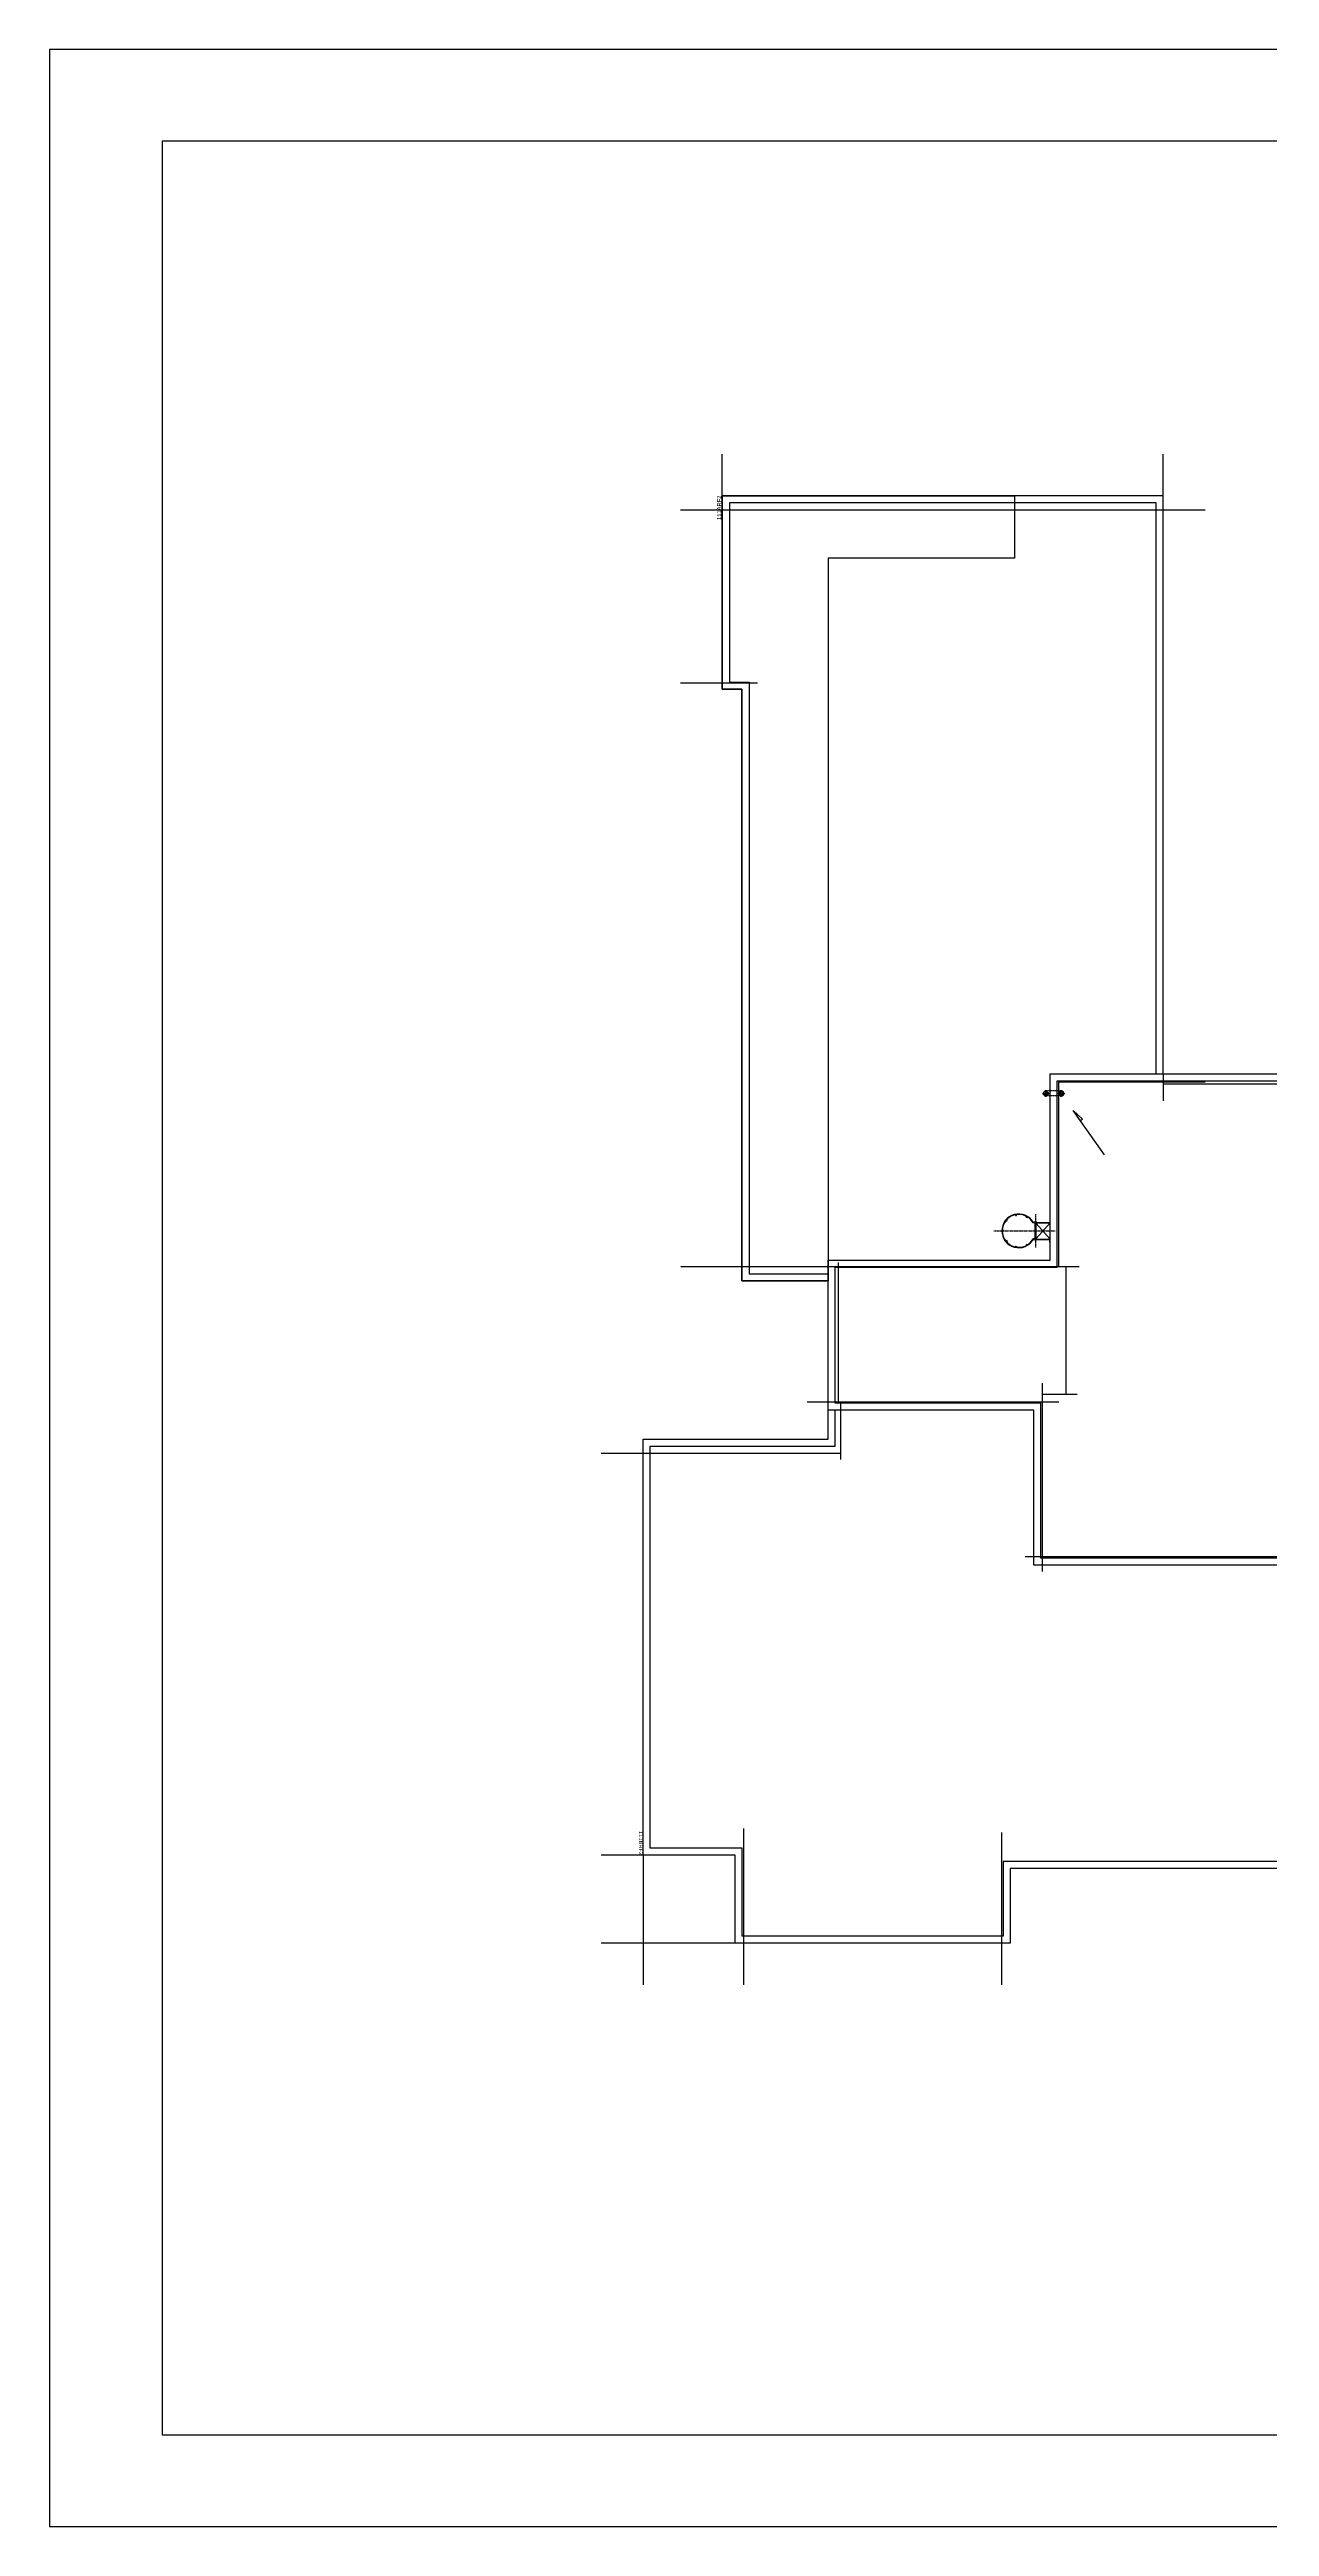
# Model space of a CAD drawing. Header units: millimetres. Extents: x 18456 to 179493, y -203649 to 469211.
# Drawn here: x 95393 to 124632, y 409811 to 469211 of the extents above; entities that cross this region are included whole.
import ezdxf

# ---------------------------------------------------------------- set-up
doc = ezdxf.new("R2010")
doc.units = ezdxf.units.MM
for name, pattern in [('X-평면도(기본형)$0$CEN', [52.5, 50, -1, 0.5, -1]), ('X-평면도(기본형)$0$CENN', [6.3, 4, -1, 0.3, -1]), ('X-평면도(기본형)$0$HID', [2.8, 1.8, -1])]:
    doc.linetypes.add(name, pattern=pattern)
for name, color, linetype, true_color in [('X-평면도(기본형)$0$7RF', 7, 'Continuous', 0x000000), ('X-평면도(기본형)$0$8ELE', 9, 'Continuous', 0x808080), ('X-평면도(기본형)$0$8RF', 9, 'Continuous', 0x808080), ('X-평면도(기본형)$0$A-ELE8', 9, 'Continuous', 0x808080), ('X-평면도(기본형)$0$CEN', 1, 'X-평면도(기본형)$0$CEN', 0xff0000), ('X-평면도(기본형)$0$DEFPOINTS-1', 7, 'Continuous', 0x262f4c), ('X-평면도(기본형)$0$DEFTXT', 7, 'Continuous', 0x7fdfff), ('X-평면도(기본형)$0$DFM', 7, 'Continuous', 0x000000), ('X-평면도(기본형)$0$M_1', 4, 'Continuous', 0x00ffff), ('X-평면도(기본형)$0$M_2', 7, 'Continuous', 0xc0c0c0)]:
    doc.layers.add(name, color=color, linetype=linetype, true_color=true_color)
doc.styles.add('맑은 고딕 Regular', font='')
doc.styles.get('맑은 고딕 Regular').set_extended_font_data('M+39D80 怨좊뵓')

# ---------------------------------------------------------------- blocks, each defined once
blk = doc.blocks.new('X-평면도(기본형)$0$우수관_100A')
at = {"layer": 'X-평면도(기본형)$0$M_1'}
for p, q in [((0, -83), (0, 82)), ((0, 60), (0, 60, 5)), ((0, 50), (0, 50, 4)), ((1, 60, 5), (1, 60)), ((1, 50, 4), (1, 50)), ((82, 0), (-83, 0)), ((0, -50), (0, -50, 4)), ((0, -60), (0, -60, 5))]:
    blk.add_line(p, q, dxfattribs=at)
at = {"layer": 'X-평면도(기본형)$0$M_1', "extrusion": (0, 0, -1)}
for centre, radius in [((0, 0), 60), ((0, 0, -2), 60), ((0, 0), 50), ((0, 0, -2), 50)]:
    blk.add_arc(centre, radius, 90.79999, 90, dxfattribs=at)
at = {"layer": 'X-평면도(기본형)$0$M_1'}
for centre, radius in [((0, 0, 5), 60), ((0, 0, 4), 50)]:
    blk.add_arc(centre, radius, 90, 89.20001, dxfattribs=at)
at = {"layer": 'X-평면도(기본형)$0$DEFPOINTS-1', "attachment_point": 5, "style": '맑은 고딕 Regular'}
for s, insert, char_height, width in [('RD', (0, 25), 30, 159.13), ('ø100', (0, -19), 20, 161.74)]:
    blk.add_mtext(s, dxfattribs=dict(at, insert=insert, char_height=char_height, width=width))
blk = doc.blocks.new('X-평면도(기본형)$0$안전사다리')
at = {"layer": 'X-평면도(기본형)$0$8ELE'}
for p, q in [((-275, -8), (-275, 0)), ((-196, -324), (-196, 0)), ((-196, 0), (180, -333)), ((196, 0), (-180, -333)), ((196, -324), (196, 0)), ((275, -8), (275, 0)), ((-349, -565), (-335, -540)), ((-332, -575), (-349, -565)), ((-318, -550), (-335, -540)), ((-332, -575), (-318, -550)), ((-275, -8), (-204, -8)), ((-208, -402), (-208, -375)), ((-204, -324), (-204, -8)), ((-193, -375), (-193, -405)), ((-177, -337), (177, -337)), ((-177, -363), (177, -363)), ((193, -375), (193, -405)), ((204, -324), (204, -8)), ((275, -8), (204, -8)), ((208, -402), (208, -375)), ((318, -550), (335, -540)), ((332, -575), (318, -550)), ((332, -575), (349, -565)), ((349, -565), (335, -540)), ((-372, -801), (-392, -804)), ((-386, -833), (-392, -804)), ((-367, -830), (-386, -833)), ((-367, -830), (-372, -801)), ((-253, -1028), (-265, -1043)), ((-243, -1062), (-265, -1043)), ((-230, -1047), (-253, -1028)), ((-230, -1047), (-243, -1062)), ((15, -1125), (-15, -1125)), ((-15, -1125), (-15, -1145)), ((15, -1145), (-15, -1145)), ((15, -1125), (15, -1145)), ((230, -1047), (253, -1028)), ((230, -1047), (243, -1062)), ((243, -1062), (265, -1043)), ((253, -1028), (265, -1043)), ((367, -830), (372, -801)), ((367, -830), (386, -833)), ((372, -801), (392, -804)), ((386, -833), (392, -804))]:
    blk.add_line(p, q, dxfattribs=at)
at = {"layer": 'X-평면도(기본형)$0$8ELE', "linetype": 'X-평면도(기본형)$0$CENN'}
for p, q in [((0, -1350), (0, 125)), ((-400, -350), (400, -350))]:
    blk.add_line(p, q, dxfattribs=at)
at = {"layer": 'X-평면도(기본형)$0$8ELE'}
for centre in [(-200, -350), (200, -350)]:
    blk.add_circle(centre, 26.4, dxfattribs=at)
for radius, start, end in [(405, 120.83173, 59.16827), (395, 119.2427, 60.7573)]:
    blk.add_arc((0, -750), radius, start, end, dxfattribs=at)

msp = doc.modelspace()

# ---------------------------------------------------------------- linework, layer by layer
for p, q in [((111518, 458511), (118518, 458511)), ((111518, 453871), (111518, 458511)), ((118518, 458511), (118518, 457011)), ((114053, 457011), (114053, 439681)), ((118518, 457011), (114053, 457011)), ((111988, 453871), (111518, 453871)), ((111988, 439681), (111988, 453871)), ((114053, 439681), (111988, 439681))]:
    msp.add_line(p, q)
at = {"layer": 'X-평면도(기본형)$0$7RF'}
for points in [[(126873, 432861), (118983, 432861), (118983, 436581), (114053, 436581), (114053, 440181), (119373, 440181), (119373, 444646), (126873, 444646)], [(126703, 433031), (119153, 433031), (119153, 436751), (114223, 436751), (114223, 440011), (119543, 440011), (119543, 444476), (126703, 444476)]]:
    msp.add_lwpolyline(points, close=True, dxfattribs=at)
at = {"layer": 'X-평면도(기본형)$0$8RF'}
for points in [[(122088, 444646), (122088, 458511), (111518, 458511), (111518, 453871), (111988, 453871), (111988, 439681), (114053, 439681)], [(121918, 444646), (121918, 458341), (111688, 458341), (111688, 454041), (112158, 454041), (112158, 439851), (114053, 439851)], [(126473, 425586), (118418, 425586), (118418, 423796), (111823, 423796), (111823, 425906), (109618, 425906), (109618, 435886), (114053, 435886), (114053, 436581)], [(126473, 425756), (118248, 425756), (118248, 423966), (111993, 423966), (111993, 426076), (109788, 426076), (109788, 435716), (114223, 435716), (114223, 436581)]]:
    msp.add_lwpolyline(points, dxfattribs=at)
at = {"layer": 'X-평면도(기본형)$0$CEN'}
for p, q in [((111518, 458511), (111518, 459511)), ((122088, 458511), (122088, 459511)), ((123088, 458166), (110518, 458166)), ((110518, 454021), (112358, 454021)), ((119573, 444446), (119573, 440016)), ((123088, 444446), (119573, 444446)), ((122088, 444646), (122088, 443996)), ((127373, 444396), (122088, 444396)), ((120073, 440016), (110518, 440016)), ((114303, 436781), (114303, 440126)), ((119748, 440016), (119748, 436956)), ((119183, 437231), (119183, 433061)), ((119583, 436771), (113553, 436771)), ((114353, 436771), (114353, 435396)), ((120023, 436956), (119183, 436956)), ((114353, 435541), (108618, 435541)), ((126673, 433061), (118773, 433061)), ((119183, 433061), (119183, 432711)), ((112023, 426551), (112023, 422796)), ((109618, 425906), (108618, 425906)), ((109618, 425906), (109618, 422796)), ((118218, 422796), (118218, 426451)), ((111823, 423796), (108618, 423796))]:
    msp.add_line(p, q, dxfattribs=at)
at = {"layer": 'X-평면도(기본형)$0$DFM', "color": 181, "true_color": 0x9f7fff}
for points in [[(95393, 469211), (95393, 409811), (179493, 409811), (179493, 469211)], [(98093, 412011), (171093, 412011), (171093, 467011), (98093, 467011)]]:
    msp.add_lwpolyline(points, close=True, dxfattribs=at)
at = {"layer": 'X-평면도(기본형)$0$M_1', "linetype": 'X-평면도(기본형)$0$HID'}
for p, q in [((119643, 444236), (119273, 444236)), ((119643, 444116), (119273, 444116))]:
    msp.add_line(p, q, dxfattribs=at)
at = {"layer": 'X-평면도(기본형)$0$M_2'}
msp.add_lwpolyline([(120675, 442701), (119930, 443766), (120149, 443560), (120102, 443521)], dxfattribs=at)

# ---------------------------------------------------------------- block references
at = {"rotation": 270}
for p in [(119273, 444176), (119643, 444176)]:
    msp.add_blockref('X-평면도(기본형)$0$우수관_100A', p, dxfattribs=at)
at = {"layer": 'X-평면도(기본형)$0$A-ELE8', "rotation": 270}
msp.add_blockref('X-평면도(기본형)$0$안전사다리', (119373, 440881), dxfattribs=at)

# ---------------------------------------------------------------- texts
at = {"layer": 'X-평면도(기본형)$0$DEFTXT', "char_height": 100, "attachment_point": 3, "style": '맑은 고딕 Regular'}
for s, insert, width, rotation in [('111ARF2', (111393, 458513), 1277.17, 90), ('111BRF2', (109618, 425906), 1255.43, 270)]:
    msp.add_mtext(s, dxfattribs=dict(at, insert=insert, width=width, rotation=rotation))

doc.saveas('drawing.dxf')
